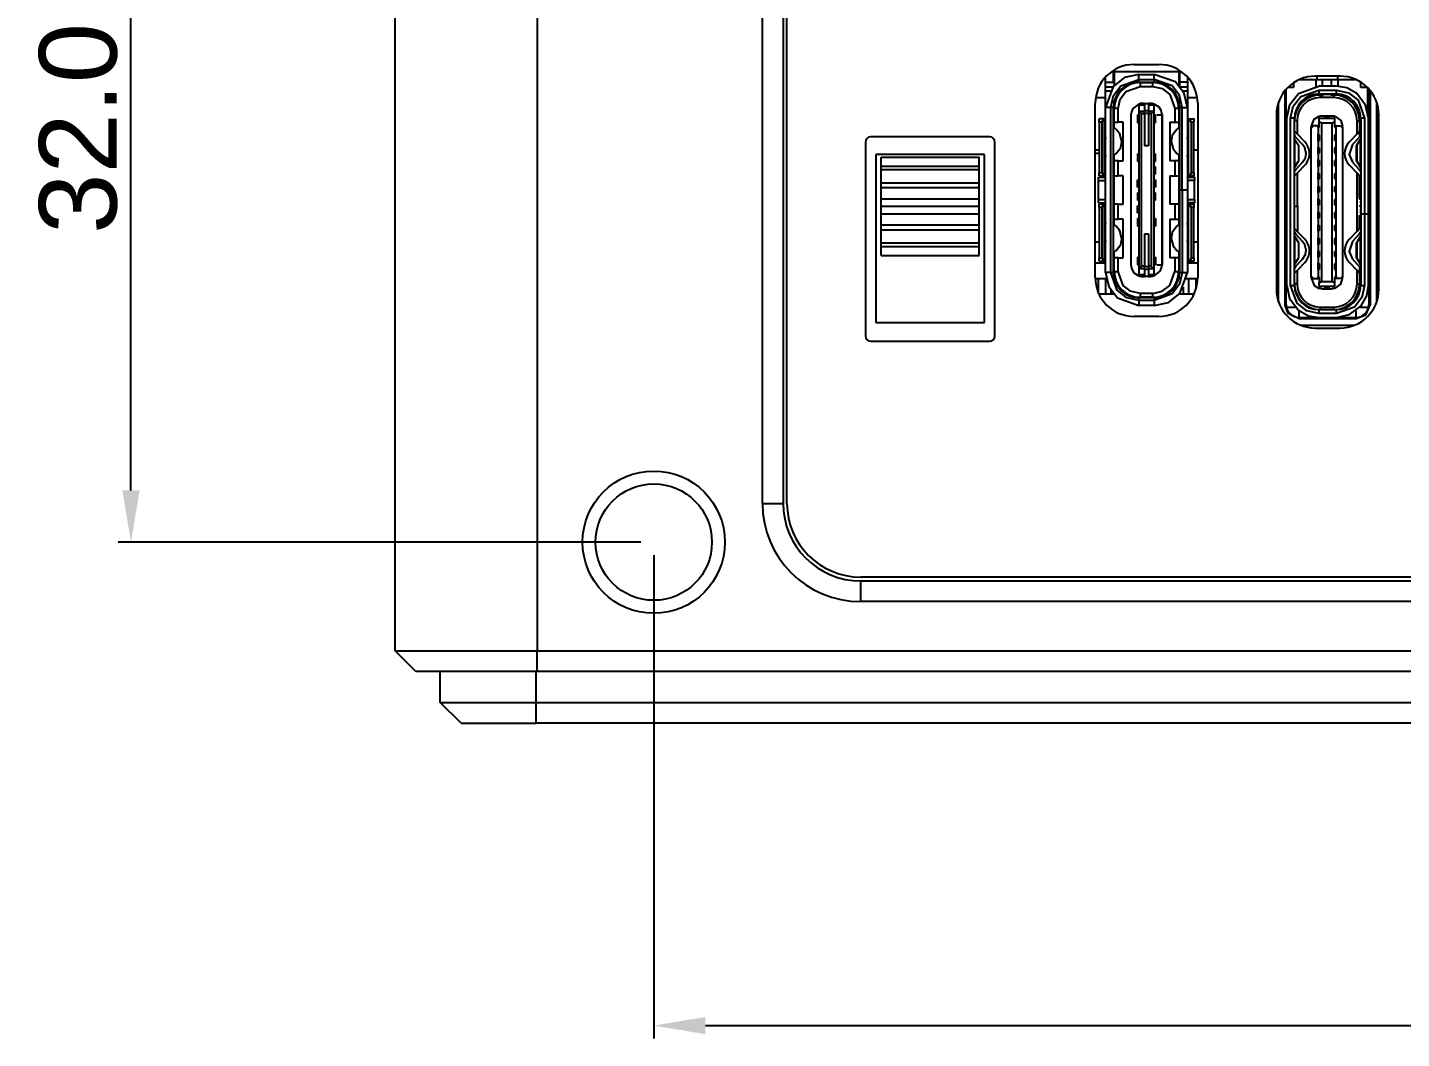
# Model space of a CAD drawing. Header units: millimetres. Extents: x 113 to 1101, y 63 to 734.
# Drawn here: x 264.2 to 317.3, y 338.3 to 377.4 of the extents above; entities that cross this region are included whole.
import ezdxf

# ---------------------------------------------------------------- set-up
doc = ezdxf.new("R2010")
doc.units = ezdxf.units.MM
doc.styles.get("Standard").update_dxf_attribs({"font": 'arial.ttf'})
doc.dimstyles.get("Standard").update_dxf_attribs({"dimtxt": 3, "dimasz": 2, "dimexe": 0.5, "dimexo": 0.5, "dimgap": 0.5, "dimtad": 1, "dimdec": 1, "dimzin": 0, "dimdsep": 46, "dimtxsty": 'Standard', "dimcen": 0.09, "dimclrd": 253, "dimclre": 253, "dimclrt": 6, "dimadec": 0, "dimazin": 0, "dimtfac": 1, "dimtdec": 1, "dimtofl": 0, "dimtmove": 0, "dimatfit": 3, "dimfxl": 1, "dimtolj": 1, "dimtzin": 0, "dimarcsym": 0})

# ---------------------------------------------------------------- blocks, each defined once
blk = doc.blocks.new('*D7')
at = {"color": 253, "lineweight": -2}
for p, q in [((288.408, 357.006), (288.408, 338.311)), ((398.408, 357.006), (398.408, 338.311)), ((290.408, 338.811), (396.408, 338.811))]:
    blk.add_line(p, q, dxfattribs=at)
at = {"color": 253}
for points in [[(290.408, 339.144), (290.408, 338.478), (288.408, 338.811)], [(396.408, 339.144), (396.408, 338.478), (398.408, 338.811)]]:
    blk.add_solid(points, dxfattribs=at)
at = {"layer": 'Defpoints', "color": 0}
for p in [(288.408, 357.506), (398.408, 357.506), (398.408, 338.811)]:
    blk.add_point(p, dxfattribs=at)
at = {"color": 6, "insert": (343.408, 340.843), "char_height": 3, "attachment_point": 5}
blk.add_mtext('\\A1;110.0', dxfattribs=at)
blk = doc.blocks.new('*D8')
at = {"color": 253, "lineweight": -2}
for p, q in [((287.908, 389.506), (267.702, 389.506)), ((268.202, 359.506), (268.202, 387.506)), ((287.908, 357.506), (267.702, 357.506))]:
    blk.add_line(p, q, dxfattribs=at)
at = {"color": 253}
for points in [[(267.869, 387.506), (268.536, 387.506), (268.202, 389.506)], [(267.869, 359.506), (268.536, 359.506), (268.202, 357.506)]]:
    blk.add_solid(points, dxfattribs=at)
at = {"layer": 'Defpoints', "color": 0}
for p in [(268.202, 389.506), (288.408, 389.506), (288.408, 357.506)]:
    blk.add_point(p, dxfattribs=at)
at = {"color": 6, "insert": (266.17, 373.506), "char_height": 3, "attachment_point": 5, "rotation": 90}
blk.add_mtext('\\A1;32.0', dxfattribs=at)

msp = doc.modelspace()

# ---------------------------------------------------------------- linework, layer by layer
for p, q in [((278.408, 353.306), (278.408, 393.706)), ((283.908, 393.706), (283.908, 353.306)), ((292.608, 359.006), (292.608, 388.006)), ((293.408, 388.006), (293.408, 359.006)), ((293.558, 359.006), (293.558, 388.006)), ((305.873, 375.292), (305.873, 375.496)), ((306.115, 375.706), (308.792, 375.706)), ((306.173, 375.292), (306.173, 375.706)), ((306.203, 375.706), (306.203, 375.154)), ((306.973, 375.976), (307.933, 375.976)), ((307.153, 375.596), (307.753, 375.596)), ((307.153, 375.396), (307.153, 375.596)), ((307.753, 375.396), (307.753, 375.596)), ((308.703, 375.706), (308.703, 375.154)), ((308.733, 375.706), (308.733, 375.292)), ((309.033, 375.496), (309.033, 375.292)), ((314.933, 375.526), (313.973, 375.526)), ((314.033, 375.526), (314.033, 375.401)), ((314.833, 375.526), (314.833, 375.401)), ((305.873, 375.292), (306.173, 375.292)), ((305.873, 375.119), (306.173, 375.119)), ((307.153, 375.396), (307.753, 375.396)), ((307.153, 375.296), (307.153, 375.396)), ((307.153, 375.296), (307.753, 375.296)), ((307.203, 375.276), (307.703, 375.276)), ((307.203, 375.276), (307.203, 375.126)), ((307.203, 375.126), (307.703, 375.126)), ((307.703, 375.126), (307.703, 375.276)), ((307.753, 375.396), (307.753, 375.296)), ((309.033, 375.292), (308.733, 375.292)), ((308.733, 375.119), (309.033, 375.119)), ((312.803, 374.964), (312.803, 366.696)), ((312.853, 366.696), (312.853, 375.024)), ((313.133, 375.086), (312.912, 375.086)), ((313.133, 375.269), (313.133, 375.086)), ((313.374, 375.401), (314.008, 375.401)), ((314.008, 375.115), (314.008, 375.401)), ((314.793, 375.136), (314.113, 375.136)), ((314.113, 374.986), (314.113, 374.836)), ((314.113, 374.986), (314.793, 374.986)), ((314.258, 375.136), (314.258, 375.401)), ((314.258, 375.401), (314.608, 375.401)), ((314.608, 375.136), (314.608, 375.401)), ((314.858, 375.401), (315.533, 375.401)), ((314.858, 375.123), (314.858, 375.401)), ((315.733, 375.086), (315.733, 375.295)), ((315.994, 375.086), (315.733, 375.086)), ((316.013, 373.996), (316.013, 375.067)), ((316.033, 374.186), (316.033, 375.046)), ((316.053, 375.024), (316.053, 370.954)), ((316.103, 374.964), (316.103, 366.696)), ((305.473, 367.736), (305.473, 374.476)), ((305.873, 374.69), (305.489, 374.69)), ((306.064, 374.946), (305.873, 374.946)), ((305.873, 374.316), (305.873, 374.946)), ((306.203, 374.556), (306.203, 374.276)), ((307.378, 374.471), (307.298, 374.471)), ((307.378, 374.461), (307.378, 374.471)), ((307.378, 374.471), (307.528, 374.471)), ((307.528, 374.461), (307.378, 374.461)), ((307.528, 374.471), (307.528, 374.461)), ((307.608, 374.471), (307.528, 374.471)), ((308.703, 374.556), (308.703, 374.276)), ((309.033, 374.946), (308.842, 374.946)), ((309.033, 374.946), (309.033, 374.316)), ((309.418, 374.69), (309.033, 374.69)), ((309.433, 374.476), (309.433, 367.736)), ((312.553, 366.803), (312.553, 374.509)), ((314.008, 374.782), (314.008, 374.83)), ((314.113, 374.836), (314.793, 374.836)), ((314.173, 374.796), (314.283, 374.796)), ((314.693, 374.696), (314.173, 374.696)), ((314.258, 374.796), (314.258, 374.836)), ((314.283, 374.816), (314.283, 374.796)), ((314.583, 374.816), (314.283, 374.816)), ((314.583, 374.796), (314.583, 374.816)), ((314.693, 374.796), (314.583, 374.796)), ((314.608, 374.796), (314.608, 374.836)), ((314.858, 374.782), (314.858, 374.834)), ((316.353, 366.803), (316.353, 374.509)), ((306.073, 374.316), (305.873, 374.316)), ((305.873, 367.936), (305.873, 374.316)), ((306.073, 367.936), (306.073, 374.316)), ((306.173, 374.316), (306.073, 374.316)), ((306.173, 367.936), (306.173, 374.316)), ((306.203, 373.751), (306.203, 374.276)), ((306.353, 374.276), (306.203, 374.276)), ((306.353, 373.751), (306.353, 374.276)), ((306.853, 374.026), (306.853, 368.226)), ((307.103, 374.026), (307.151, 374.026)), ((307.103, 374.026), (307.103, 373.726)), ((307.153, 374.421), (307.378, 374.421)), ((307.378, 374.414), (307.153, 374.414)), ((307.153, 374.177), (307.153, 368.075)), ((307.378, 374.162), (307.19, 374.162)), ((307.253, 374.069), (307.253, 368.182)), ((307.378, 374.069), (307.253, 374.069)), ((307.378, 374.203), (307.528, 374.203)), ((307.378, 374.083), (307.378, 372.826)), ((307.528, 374.083), (307.378, 374.083)), ((307.528, 374.421), (307.753, 374.421)), ((307.753, 374.414), (307.528, 374.414)), ((307.716, 374.162), (307.528, 374.162)), ((307.528, 374.083), (307.528, 372.826)), ((307.653, 374.069), (307.528, 374.069)), ((307.653, 368.182), (307.653, 374.069)), ((307.753, 374.414), (307.753, 374.421)), ((307.753, 368.075), (307.753, 374.177)), ((307.753, 374.026), (307.803, 374.026)), ((307.803, 373.726), (307.803, 374.026)), ((308.053, 368.226), (308.053, 374.026)), ((308.053, 374.026), (308.053, 368.226)), ((308.053, 374.026), (308.053, 368.226)), ((308.053, 368.226), (308.053, 374.026)), ((308.703, 374.276), (308.553, 374.276)), ((308.553, 374.276), (308.553, 373.751)), ((308.703, 374.276), (308.703, 373.751)), ((308.733, 374.316), (308.733, 371.131)), ((308.833, 374.316), (308.733, 374.316)), ((308.833, 371.131), (308.833, 374.316)), ((308.833, 374.316), (309.033, 374.316)), ((309.033, 374.316), (309.033, 371.131)), ((312.473, 374.026), (312.473, 367.286)), ((312.873, 367.436), (312.873, 373.896)), ((313.023, 367.436), (313.023, 373.896)), ((313.173, 367.436), (313.173, 373.896)), ((314.133, 373.901), (314.733, 373.901)), ((314.133, 373.753), (314.133, 373.901)), ((314.233, 373.996), (314.358, 373.996)), ((314.358, 373.996), (314.358, 373.976)), ((314.358, 373.996), (314.508, 373.996)), ((314.358, 373.976), (314.358, 373.901)), ((314.358, 373.976), (314.508, 373.976)), ((314.508, 373.996), (314.633, 373.996)), ((314.508, 373.976), (314.508, 373.996)), ((314.508, 373.901), (314.508, 373.976)), ((314.733, 373.753), (314.733, 373.901)), ((315.733, 373.896), (315.733, 370.206)), ((315.883, 373.896), (315.733, 373.896)), ((315.883, 373.896), (315.883, 370.206)), ((316.033, 374.186), (316.013, 374.166)), ((316.053, 374.111), (316.013, 374.111)), ((316.033, 370.206), (316.033, 373.896)), ((316.433, 367.286), (316.433, 374.026)), ((305.823, 373.876), (305.623, 373.876)), ((305.723, 373.746), (305.623, 373.746)), ((305.623, 373.746), (305.623, 371.806)), ((305.723, 373.746), (305.723, 371.806)), ((305.823, 373.876), (305.823, 373.872)), ((305.823, 373.872), (305.823, 371.679)), ((306.203, 373.53), (306.203, 373.751)), ((306.553, 373.751), (306.353, 373.751)), ((306.553, 372.251), (306.553, 373.751)), ((307.151, 373.726), (307.103, 373.726)), ((307.803, 373.726), (307.753, 373.726)), ((308.353, 373.751), (308.353, 372.251)), ((308.353, 373.751), (308.553, 373.751)), ((308.703, 373.751), (308.703, 373.53)), ((309.083, 373.876), (309.283, 373.876)), ((309.083, 373.872), (309.083, 373.876)), ((309.083, 371.679), (309.083, 373.872)), ((309.283, 373.746), (309.183, 373.746)), ((309.183, 373.746), (309.183, 371.806)), ((309.283, 371.806), (309.283, 373.746)), ((312.553, 373.531), (312.543, 373.531)), ((313.273, 373.796), (313.173, 373.796)), ((313.173, 373.396), (313.273, 373.292)), ((313.273, 373.796), (313.273, 373.292)), ((313.913, 373.601), (313.823, 373.511)), ((313.823, 373.551), (313.833, 373.561)), ((313.823, 373.511), (313.823, 373.551)), ((313.823, 367.791), (313.823, 373.511)), ((313.833, 373.521), (313.833, 373.596)), ((314.083, 373.601), (313.913, 373.601)), ((314.083, 373.601), (314.098, 373.601)), ((314.083, 373.526), (314.083, 373.601)), ((314.103, 373.526), (314.083, 373.526)), ((314.083, 373.526), (314.083, 373.276)), ((314.098, 373.601), (314.098, 373.526)), ((314.103, 373.526), (314.133, 373.556)), ((314.126, 373.701), (314.133, 373.701)), ((314.233, 373.71), (314.133, 373.753)), ((314.133, 373.556), (314.133, 373.753)), ((314.633, 373.71), (314.233, 373.71)), ((314.233, 367.591), (314.233, 373.71)), ((314.733, 373.753), (314.633, 373.71)), ((314.633, 367.591), (314.633, 373.71)), ((314.733, 373.556), (314.733, 373.753)), ((314.733, 373.556), (314.763, 373.526)), ((314.763, 373.526), (314.783, 373.526)), ((314.768, 373.601), (314.783, 373.601)), ((314.768, 373.526), (314.768, 373.601)), ((314.783, 373.601), (314.953, 373.601)), ((314.783, 373.526), (314.783, 373.601)), ((314.783, 373.276), (314.783, 373.526)), ((314.953, 373.601), (315.043, 373.511)), ((315.033, 373.521), (315.033, 373.596)), ((315.043, 373.551), (315.033, 373.561)), ((315.043, 373.511), (315.043, 373.551)), ((315.043, 367.791), (315.043, 373.511)), ((315.593, 373.292), (315.593, 373.796)), ((315.593, 373.292), (315.693, 373.396)), ((315.693, 373.796), (315.693, 373.396)), ((315.693, 373.561), (315.703, 373.551)), ((315.703, 373.191), (315.703, 373.551)), ((316.033, 373.351), (316.053, 373.391)), ((296.592, 372.976), (296.592, 365.476)), ((301.392, 373.176), (296.792, 373.176)), ((301.592, 365.476), (301.592, 372.976)), ((309.033, 372.846), (309.034, 372.846)), ((312.473, 373.096), (312.503, 373.096)), ((312.503, 369.096), (312.503, 373.096)), ((312.543, 373.031), (312.553, 373.031)), ((312.853, 372.961), (312.873, 372.961)), ((313.175, 373.093), (313.328, 372.851)), ((313.175, 373.093), (313.175, 371.998)), ((313.488, 372.88), (313.227, 373.159)), ((313.273, 373.292), (313.572, 372.981)), ((313.328, 372.851), (313.328, 372.241)), ((313.333, 372.845), (313.333, 372.246)), ((314.083, 373.006), (314.083, 373.276)), ((314.083, 373.276), (314.103, 373.276)), ((314.083, 373.006), (314.083, 373.006)), ((314.103, 373.006), (314.083, 373.006)), ((314.083, 373.006), (314.083, 372.776)), ((314.098, 373.006), (314.098, 373.276)), ((314.103, 373.276), (314.133, 373.246)), ((314.133, 373.036), (314.103, 373.006)), ((314.123, 373.026), (314.123, 373.256)), ((314.133, 373.246), (314.133, 373.036)), ((314.733, 373.246), (314.763, 373.276)), ((314.733, 373.036), (314.733, 373.246)), ((314.733, 373.036), (314.763, 373.006)), ((314.763, 373.276), (314.783, 373.276)), ((314.763, 373.006), (314.783, 373.006)), ((314.768, 373.006), (314.768, 373.276)), ((314.783, 373.006), (314.783, 373.276)), ((314.783, 373.006), (314.783, 373.006)), ((314.783, 372.776), (314.783, 373.006)), ((315.294, 372.981), (315.593, 373.292)), ((315.679, 373.159), (315.418, 372.88)), ((315.573, 372.246), (315.573, 372.845)), ((315.578, 372.851), (315.731, 373.093)), ((315.578, 372.851), (315.578, 372.241)), ((315.731, 371.998), (315.731, 373.093)), ((316.053, 373.311), (316.033, 373.311)), ((316.033, 373.096), (316.053, 373.096)), ((316.403, 369.096), (316.403, 373.096)), ((316.403, 373.096), (316.433, 373.096)), ((296.992, 372.496), (296.992, 365.996)), ((301.192, 372.496), (296.992, 372.496)), ((297.192, 372.051), (297.192, 372.396)), ((297.192, 372.396), (300.992, 372.396)), ((300.992, 372.051), (300.992, 372.396)), ((301.192, 365.996), (301.192, 372.496)), ((305.623, 372.658), (305.473, 372.658)), ((305.623, 372.531), (305.473, 372.531)), ((306.203, 372.251), (306.203, 372.471)), ((307.103, 372.526), (307.151, 372.526)), ((307.103, 372.526), (307.103, 372.226)), ((307.528, 372.826), (307.378, 372.826)), ((307.753, 372.526), (307.803, 372.526)), ((307.803, 372.226), (307.803, 372.526)), ((308.703, 372.471), (308.703, 372.251)), ((309.433, 372.658), (309.283, 372.658)), ((312.853, 372.661), (312.873, 372.661)), ((314.083, 372.526), (314.083, 372.776)), ((314.083, 372.776), (314.083, 372.776)), ((314.083, 372.776), (314.103, 372.776)), ((314.103, 372.526), (314.083, 372.526)), ((314.083, 372.526), (314.083, 372.296)), ((314.098, 372.526), (314.098, 372.776)), ((314.103, 372.776), (314.133, 372.746)), ((314.133, 372.556), (314.103, 372.526)), ((314.123, 372.546), (314.123, 372.756)), ((314.133, 372.746), (314.133, 372.556)), ((314.763, 372.776), (314.733, 372.746)), ((314.733, 372.556), (314.733, 372.746)), ((314.733, 372.556), (314.763, 372.526)), ((314.783, 372.776), (314.763, 372.776)), ((314.763, 372.526), (314.783, 372.526)), ((314.768, 372.526), (314.768, 372.776)), ((314.783, 372.526), (314.783, 372.776)), ((314.783, 372.776), (314.783, 372.776)), ((314.783, 372.296), (314.783, 372.526)), ((297.192, 371.91), (297.192, 372.051)), ((297.192, 372.051), (300.992, 372.051)), ((297.192, 371.403), (297.192, 371.91)), ((297.192, 371.91), (300.992, 371.91)), ((300.992, 371.91), (300.992, 372.051)), ((300.992, 371.403), (300.992, 371.91)), ((305.623, 371.806), (305.723, 371.806)), ((306.203, 371.676), (306.203, 372.251)), ((306.353, 372.251), (306.553, 372.251)), ((306.353, 371.676), (306.353, 372.251)), ((307.151, 372.226), (307.103, 372.226)), ((307.803, 372.226), (307.753, 372.226)), ((307.753, 372.016), (307.803, 372.016)), ((307.803, 371.736), (307.803, 372.016)), ((308.553, 372.251), (308.353, 372.251)), ((308.553, 372.251), (308.553, 371.676)), ((308.703, 372.251), (308.703, 371.676)), ((309.183, 371.806), (309.283, 371.806)), ((312.553, 372.056), (312.541, 372.056)), ((313.273, 371.77), (313.173, 371.666)), ((313.175, 371.998), (313.328, 372.241)), ((313.227, 371.918), (313.488, 372.197)), ((313.572, 372.08), (313.273, 371.77)), ((313.273, 371.77), (313.273, 370.496)), ((314.083, 372.026), (314.083, 372.296)), ((314.083, 372.296), (314.103, 372.296)), ((314.103, 372.026), (314.083, 372.026)), ((314.083, 372.026), (314.083, 371.776)), ((314.083, 371.526), (314.083, 371.776)), ((314.083, 371.776), (314.103, 371.776)), ((314.098, 372.026), (314.098, 372.296)), ((314.098, 371.526), (314.098, 371.776)), ((314.103, 372.296), (314.133, 372.266)), ((314.133, 372.056), (314.103, 372.026)), ((314.103, 371.776), (314.133, 371.746)), ((314.123, 372.046), (314.123, 372.276)), ((314.133, 372.266), (314.133, 372.056)), ((314.763, 372.296), (314.733, 372.266)), ((314.733, 372.056), (314.733, 372.266)), ((314.763, 372.026), (314.733, 372.056)), ((314.733, 371.746), (314.763, 371.776)), ((314.783, 372.296), (314.763, 372.296)), ((314.763, 372.026), (314.783, 372.026)), ((314.763, 371.776), (314.783, 371.776)), ((314.768, 372.026), (314.768, 372.296)), ((314.768, 371.526), (314.768, 371.776)), ((314.783, 372.026), (314.783, 372.296)), ((314.783, 371.776), (314.783, 372.026)), ((314.783, 371.526), (314.783, 371.776)), ((315.593, 371.77), (315.294, 372.08)), ((315.418, 372.197), (315.679, 371.918)), ((315.578, 372.241), (315.731, 371.998)), ((315.693, 371.666), (315.593, 371.77)), ((315.593, 369.532), (315.593, 371.77)), ((297.192, 371.221), (297.192, 371.403)), ((297.192, 371.403), (300.992, 371.403)), ((300.992, 371.221), (300.992, 371.403)), ((305.603, 371.626), (305.873, 371.626)), ((305.603, 371.496), (305.873, 371.496)), ((305.603, 370.756), (305.603, 371.496)), ((305.623, 371.676), (305.823, 371.676)), ((305.823, 371.679), (305.823, 371.676)), ((306.173, 371.626), (306.203, 371.626)), ((306.174, 371.531), (306.203, 371.531)), ((306.174, 371.531), (306.174, 370.731)), ((306.203, 370.576), (306.203, 371.676)), ((306.553, 371.676), (306.353, 371.676)), ((306.553, 370.576), (306.553, 371.676)), ((307.103, 371.516), (307.151, 371.516)), ((307.103, 371.236), (307.103, 371.516)), ((307.803, 371.736), (307.753, 371.736)), ((307.753, 371.516), (307.803, 371.516)), ((307.803, 371.516), (307.803, 371.236)), ((308.353, 371.676), (308.353, 370.576)), ((308.353, 371.676), (308.553, 371.676)), ((308.703, 371.676), (308.703, 370.576)), ((308.703, 371.626), (308.733, 371.626)), ((308.732, 371.531), (308.703, 371.531)), ((308.732, 371.333), (308.732, 371.531)), ((309.033, 371.626), (309.303, 371.626)), ((309.303, 371.496), (309.033, 371.496)), ((309.083, 371.676), (309.083, 371.679)), ((309.283, 371.676), (309.083, 371.676)), ((309.303, 370.756), (309.303, 371.496)), ((312.553, 371.696), (312.503, 371.696)), ((312.541, 371.556), (312.553, 371.556)), ((312.553, 371.481), (312.543, 371.481)), ((314.103, 371.526), (314.083, 371.526)), ((314.083, 371.526), (314.083, 371.276)), ((314.083, 371.026), (314.083, 371.276)), ((314.083, 371.276), (314.103, 371.276)), ((314.098, 371.026), (314.098, 371.276)), ((314.133, 371.556), (314.103, 371.526)), ((314.103, 371.276), (314.133, 371.246)), ((314.123, 371.546), (314.123, 371.756)), ((314.123, 371.046), (314.123, 371.256)), ((314.133, 371.746), (314.133, 371.556)), ((314.133, 371.246), (314.133, 371.056)), ((314.733, 371.556), (314.733, 371.746)), ((314.733, 371.556), (314.763, 371.526)), ((314.733, 371.246), (314.763, 371.276)), ((314.733, 371.056), (314.733, 371.246)), ((314.763, 371.526), (314.783, 371.526)), ((314.763, 371.276), (314.783, 371.276)), ((314.768, 371.026), (314.768, 371.276)), ((314.783, 371.276), (314.783, 371.526)), ((314.783, 371.026), (314.783, 371.276)), ((315.693, 370.796), (315.693, 371.666)), ((315.693, 371.478), (315.733, 371.384)), ((316.353, 371.696), (316.403, 371.696)), ((297.192, 370.785), (297.192, 371.221)), ((297.192, 371.221), (300.992, 371.221)), ((297.192, 370.496), (297.192, 370.785)), ((297.192, 370.785), (300.992, 370.785)), ((300.992, 370.785), (300.992, 371.221)), ((300.992, 370.496), (300.992, 370.785)), ((305.603, 370.756), (305.873, 370.756)), ((306.174, 370.731), (306.203, 370.731)), ((307.151, 371.236), (307.103, 371.236)), ((307.103, 371.016), (307.151, 371.016)), ((307.103, 371.016), (307.103, 370.736)), ((307.151, 370.736), (307.103, 370.736)), ((307.803, 371.236), (307.753, 371.236)), ((307.753, 371.016), (307.803, 371.016)), ((307.803, 370.736), (307.753, 370.736)), ((307.803, 370.736), (307.803, 371.016)), ((308.732, 370.731), (308.703, 370.731)), ((308.733, 371.121), (308.733, 367.936)), ((308.833, 371.131), (309.033, 371.131)), ((309.033, 371.121), (308.833, 371.121)), ((308.833, 371.121), (308.833, 367.936)), ((309.033, 371.121), (309.033, 367.936)), ((309.033, 370.756), (309.303, 370.756)), ((312.543, 370.981), (312.553, 370.981)), ((314.103, 371.026), (314.083, 371.026)), ((314.083, 371.026), (314.083, 370.776)), ((314.083, 370.526), (314.083, 370.776)), ((314.083, 370.776), (314.103, 370.776)), ((314.098, 370.526), (314.098, 370.776)), ((314.133, 371.056), (314.103, 371.026)), ((314.103, 370.776), (314.133, 370.746)), ((314.123, 370.546), (314.123, 370.756)), ((314.133, 370.746), (314.133, 370.556)), ((314.733, 371.056), (314.763, 371.026)), ((314.733, 370.746), (314.763, 370.776)), ((314.733, 370.556), (314.733, 370.746)), ((314.763, 371.026), (314.783, 371.026)), ((314.763, 370.776), (314.783, 370.776)), ((314.768, 370.526), (314.768, 370.776)), ((314.783, 370.776), (314.783, 371.026)), ((314.783, 370.526), (314.783, 370.776)), ((315.713, 370.796), (315.693, 370.796)), ((315.713, 370.744), (315.713, 370.796)), ((297.192, 370.207), (297.192, 370.496)), ((297.192, 370.496), (300.992, 370.496)), ((297.192, 369.77), (297.192, 370.207)), ((297.192, 370.207), (300.992, 370.207)), ((300.992, 370.207), (300.992, 370.496)), ((300.992, 369.77), (300.992, 370.207)), ((305.603, 370.626), (305.873, 370.626)), ((305.823, 370.576), (305.623, 370.576)), ((305.623, 370.446), (305.623, 368.506)), ((305.723, 370.446), (305.623, 370.446)), ((305.723, 370.446), (305.723, 368.506)), ((305.823, 370.576), (305.823, 370.572)), ((305.823, 370.572), (305.823, 368.379)), ((306.173, 370.626), (306.203, 370.626)), ((306.203, 370.001), (306.203, 370.576)), ((306.353, 370.576), (306.553, 370.576)), ((306.353, 370.001), (306.353, 370.576)), ((307.103, 370.516), (307.151, 370.516)), ((307.103, 370.236), (307.103, 370.516)), ((307.151, 370.236), (307.103, 370.236)), ((308.553, 370.576), (308.353, 370.576)), ((308.553, 370.576), (308.553, 370.001)), ((308.733, 370.626), (308.703, 370.626)), ((308.703, 370.576), (308.703, 370.001)), ((309.303, 370.626), (309.033, 370.626)), ((309.083, 370.576), (309.283, 370.576)), ((309.083, 370.572), (309.083, 370.576)), ((309.083, 368.379), (309.083, 370.572)), ((309.283, 370.446), (309.183, 370.446)), ((309.183, 370.446), (309.183, 368.506)), ((309.283, 368.506), (309.283, 370.446)), ((312.503, 370.496), (312.553, 370.496)), ((313.173, 370.496), (313.273, 370.496)), ((313.273, 370.496), (313.293, 370.496)), ((313.293, 370.496), (313.293, 369.511)), ((314.103, 370.526), (314.083, 370.526)), ((314.083, 370.526), (314.083, 370.276)), ((314.083, 370.026), (314.083, 370.276)), ((314.083, 370.276), (314.103, 370.276)), ((314.098, 370.026), (314.098, 370.276)), ((314.133, 370.556), (314.103, 370.526)), ((314.103, 370.276), (314.133, 370.246)), ((314.123, 370.046), (314.123, 370.256)), ((314.133, 370.246), (314.133, 370.056)), ((314.763, 370.526), (314.733, 370.556)), ((314.733, 370.246), (314.763, 370.276)), ((314.733, 370.056), (314.733, 370.246)), ((314.763, 370.526), (314.783, 370.526)), ((314.763, 370.276), (314.783, 370.276)), ((314.768, 370.026), (314.768, 370.276)), ((314.783, 370.276), (314.783, 370.526)), ((314.783, 370.026), (314.783, 370.276)), ((315.693, 370.496), (315.713, 370.496)), ((315.717, 370.654), (315.713, 370.664)), ((315.713, 370.496), (315.713, 370.543)), ((315.733, 370.206), (315.883, 370.206)), ((315.883, 370.186), (315.733, 370.186)), ((315.733, 370.186), (315.733, 367.436)), ((315.883, 370.206), (316.033, 370.206)), ((316.033, 370.186), (315.883, 370.186)), ((315.883, 370.186), (315.883, 367.436)), ((316.033, 367.436), (316.033, 370.186)), ((316.353, 370.496), (316.403, 370.496)), ((297.192, 369.588), (297.192, 369.77)), ((297.192, 369.77), (300.992, 369.77)), ((300.992, 369.588), (300.992, 369.77)), ((306.203, 369.78), (306.203, 370.001)), ((306.553, 370.001), (306.353, 370.001)), ((306.553, 368.501), (306.553, 370.001)), ((307.103, 370.026), (307.151, 370.026)), ((307.103, 370.026), (307.103, 369.726)), ((307.151, 369.726), (307.103, 369.726)), ((307.753, 370.026), (307.803, 370.026)), ((307.803, 369.726), (307.753, 369.726)), ((307.803, 370.026), (307.803, 369.726)), ((308.353, 370.001), (308.353, 368.501)), ((308.353, 370.001), (308.553, 370.001)), ((308.703, 370.001), (308.703, 369.78)), ((314.103, 370.026), (314.083, 370.026)), ((314.083, 370.026), (314.083, 369.776)), ((314.083, 369.526), (314.083, 369.776)), ((314.083, 369.776), (314.103, 369.776)), ((314.098, 369.526), (314.098, 369.776)), ((314.133, 370.056), (314.103, 370.026)), ((314.103, 369.776), (314.133, 369.746)), ((314.123, 369.546), (314.123, 369.756)), ((314.133, 369.746), (314.133, 369.556)), ((314.733, 370.056), (314.763, 370.026)), ((314.733, 369.746), (314.763, 369.776)), ((314.733, 369.556), (314.733, 369.746)), ((314.763, 370.026), (314.783, 370.026)), ((314.763, 369.776), (314.783, 369.776)), ((314.768, 369.526), (314.768, 369.776)), ((314.783, 369.776), (314.783, 370.026)), ((314.783, 369.526), (314.783, 369.776)), ((315.693, 369.636), (315.693, 370.152)), ((316.053, 370.138), (316.053, 366.696)), ((297.192, 369.082), (297.192, 369.588)), ((297.192, 369.588), (300.992, 369.588)), ((300.992, 369.082), (300.992, 369.588)), ((307.378, 369.426), (307.378, 368.169)), ((307.378, 369.426), (307.528, 369.426)), ((307.528, 369.426), (307.528, 368.169)), ((312.553, 369.431), (312.541, 369.431)), ((313.173, 369.636), (313.293, 369.511)), ((313.175, 369.333), (313.328, 369.091)), ((313.175, 369.333), (313.175, 368.238)), ((313.488, 369.135), (313.227, 369.414)), ((313.293, 369.511), (313.572, 369.221)), ((314.103, 369.526), (314.083, 369.526)), ((314.083, 369.526), (314.083, 369.276)), ((314.083, 369.006), (314.083, 369.276)), ((314.083, 369.276), (314.103, 369.276)), ((314.098, 369.006), (314.098, 369.276)), ((314.133, 369.556), (314.103, 369.526)), ((314.103, 369.276), (314.133, 369.246)), ((314.123, 369.026), (314.123, 369.256)), ((314.133, 369.246), (314.133, 369.036)), ((314.733, 369.556), (314.763, 369.526)), ((314.733, 369.246), (314.763, 369.276)), ((314.733, 369.036), (314.733, 369.246)), ((314.763, 369.526), (314.783, 369.526)), ((314.763, 369.276), (314.783, 369.276)), ((314.768, 369.006), (314.768, 369.276)), ((314.783, 369.276), (314.783, 369.526)), ((314.783, 369.006), (314.783, 369.276)), ((315.294, 369.221), (315.593, 369.532)), ((315.679, 369.414), (315.418, 369.135)), ((315.731, 369.333), (315.578, 369.091)), ((315.593, 369.532), (315.693, 369.636)), ((315.731, 368.238), (315.731, 369.333)), ((297.192, 368.94), (297.192, 369.082)), ((297.192, 369.082), (300.992, 369.082)), ((297.192, 368.596), (297.192, 368.94)), ((297.192, 368.94), (300.992, 368.94)), ((297.192, 368.596), (300.992, 368.596)), ((300.992, 368.94), (300.992, 369.082)), ((300.992, 368.596), (300.992, 368.94)), ((305.623, 369.106), (305.474, 369.106)), ((306.203, 368.501), (306.203, 368.721)), ((308.703, 368.721), (308.703, 368.501)), ((309.434, 369.106), (309.283, 369.106)), ((312.473, 369.096), (312.503, 369.096)), ((312.541, 368.931), (312.553, 368.931)), ((312.553, 368.856), (312.543, 368.856)), ((312.853, 368.896), (312.853, 368.706)), ((313.328, 369.091), (313.328, 368.481)), ((313.333, 369.085), (313.333, 368.486)), ((314.103, 369.006), (314.083, 369.006)), ((314.083, 369.006), (314.083, 368.776)), ((314.083, 368.526), (314.083, 368.776)), ((314.083, 368.776), (314.103, 368.776)), ((314.098, 368.526), (314.098, 368.776)), ((314.133, 369.036), (314.103, 369.006)), ((314.103, 368.776), (314.133, 368.746)), ((314.123, 368.546), (314.123, 368.756)), ((314.133, 368.746), (314.133, 368.556)), ((314.733, 369.036), (314.763, 369.006)), ((314.763, 368.776), (314.733, 368.746)), ((314.733, 368.556), (314.733, 368.746)), ((314.763, 369.006), (314.783, 369.006)), ((314.783, 368.776), (314.763, 368.776)), ((314.768, 368.526), (314.768, 368.776)), ((314.783, 368.776), (314.783, 369.006)), ((314.783, 368.526), (314.783, 368.776)), ((315.573, 368.486), (315.573, 369.085)), ((315.578, 369.091), (315.578, 368.481)), ((316.053, 368.706), (316.053, 368.896)), ((316.403, 369.096), (316.433, 369.096)), ((305.474, 368.306), (305.874, 368.306)), ((305.623, 368.506), (305.723, 368.506)), ((305.623, 368.376), (305.823, 368.376)), ((305.823, 368.379), (305.823, 368.376)), ((306.173, 368.306), (306.204, 368.306)), ((306.203, 367.976), (306.203, 368.501)), ((306.353, 368.501), (306.553, 368.501)), ((306.353, 367.976), (306.353, 368.501)), ((307.103, 368.526), (307.151, 368.526)), ((307.103, 368.526), (307.103, 368.226)), ((307.151, 368.226), (307.103, 368.226)), ((307.19, 368.089), (307.378, 368.089)), ((307.378, 368.182), (307.253, 368.182)), ((307.378, 368.169), (307.528, 368.169)), ((307.653, 368.182), (307.528, 368.182)), ((307.528, 368.089), (307.716, 368.089)), ((307.753, 368.526), (307.803, 368.526)), ((307.803, 368.226), (307.753, 368.226)), ((307.803, 368.526), (307.803, 368.226)), ((308.553, 368.501), (308.353, 368.501)), ((308.553, 368.501), (308.553, 367.976)), ((308.703, 368.501), (308.703, 367.976)), ((308.704, 368.306), (308.733, 368.306)), ((309.034, 368.306), (309.434, 368.306)), ((309.083, 368.376), (309.083, 368.379)), ((309.283, 368.376), (309.083, 368.376)), ((309.183, 368.506), (309.283, 368.506)), ((312.474, 368.306), (312.554, 368.306)), ((312.543, 368.356), (312.553, 368.356)), ((313.175, 368.238), (313.328, 368.481)), ((313.227, 368.172), (313.488, 368.451)), ((313.572, 368.32), (313.273, 368.01)), ((314.103, 368.526), (314.083, 368.526)), ((314.083, 368.526), (314.083, 368.296)), ((314.083, 368.026), (314.083, 368.296)), ((314.083, 368.296), (314.103, 368.296)), ((314.098, 368.026), (314.098, 368.296)), ((314.133, 368.556), (314.103, 368.526)), ((314.103, 368.296), (314.133, 368.266)), ((314.133, 368.056), (314.103, 368.026)), ((314.123, 368.046), (314.123, 368.276)), ((314.133, 368.266), (314.133, 368.056)), ((314.733, 368.556), (314.763, 368.526)), ((314.763, 368.296), (314.733, 368.266)), ((314.733, 368.056), (314.733, 368.266)), ((314.733, 368.056), (314.763, 368.026)), ((314.763, 368.526), (314.783, 368.526)), ((314.783, 368.296), (314.763, 368.296)), ((314.768, 368.026), (314.768, 368.296)), ((314.783, 368.296), (314.783, 368.526)), ((314.783, 368.026), (314.783, 368.296)), ((315.593, 368.01), (315.294, 368.32)), ((315.418, 368.451), (315.679, 368.172)), ((315.578, 368.481), (315.731, 368.238)), ((315.693, 368.154), (315.693, 367.906)), ((315.703, 367.741), (315.703, 368.141)), ((316.354, 368.306), (316.433, 368.306)), ((305.923, 367.684), (305.474, 367.684)), ((305.581, 367.684), (305.581, 367.178)), ((306.073, 367.936), (305.873, 367.936)), ((305.878, 367.106), (305.878, 367.684)), ((306.173, 367.936), (306.073, 367.936)), ((306.203, 367.976), (306.353, 367.976)), ((307.153, 367.838), (307.153, 367.831)), ((307.378, 367.838), (307.153, 367.838)), ((307.378, 367.831), (307.153, 367.831)), ((307.298, 367.781), (307.378, 367.781)), ((307.528, 368.048), (307.378, 368.048)), ((307.378, 367.781), (307.378, 367.79)), ((307.378, 367.79), (307.528, 367.79)), ((307.528, 367.781), (307.378, 367.781)), ((307.753, 367.838), (307.528, 367.838)), ((307.753, 367.831), (307.528, 367.831)), ((307.528, 367.79), (307.528, 367.781)), ((307.528, 367.781), (307.608, 367.781)), ((308.553, 367.976), (308.703, 367.976)), ((308.733, 367.936), (308.833, 367.936)), ((308.833, 367.936), (309.033, 367.936)), ((309.432, 367.684), (308.983, 367.684)), ((309.081, 367.684), (309.081, 367.106)), ((309.378, 367.335), (309.378, 367.684)), ((313.273, 368.01), (313.173, 367.906)), ((313.273, 368.01), (313.273, 367.496)), ((313.823, 367.751), (313.823, 367.791)), ((313.823, 367.791), (313.913, 367.701)), ((313.823, 367.751), (313.833, 367.741)), ((313.833, 367.706), (313.833, 367.781)), ((313.913, 367.701), (314.083, 367.701)), ((314.103, 368.026), (314.083, 368.026)), ((314.083, 368.026), (314.083, 367.776)), ((314.083, 367.701), (314.083, 367.776)), ((314.083, 367.776), (314.103, 367.776)), ((314.083, 367.701), (314.098, 367.701)), ((314.098, 367.776), (314.098, 367.701)), ((314.103, 367.776), (314.133, 367.746)), ((314.133, 367.601), (314.127, 367.601)), ((314.133, 367.746), (314.133, 367.549)), ((314.133, 367.549), (314.233, 367.591)), ((314.133, 367.401), (314.133, 367.549)), ((314.233, 367.591), (314.633, 367.591)), ((314.633, 367.591), (314.733, 367.549)), ((314.733, 367.746), (314.763, 367.776)), ((314.733, 367.549), (314.733, 367.746)), ((314.733, 367.401), (314.733, 367.549)), ((314.763, 368.026), (314.783, 368.026)), ((314.763, 367.776), (314.783, 367.776)), ((314.768, 367.701), (314.768, 367.776)), ((314.783, 367.701), (314.768, 367.701)), ((314.783, 367.776), (314.783, 368.026)), ((314.783, 367.776), (314.783, 367.701)), ((314.953, 367.701), (314.783, 367.701)), ((315.043, 367.791), (314.953, 367.701)), ((315.033, 367.706), (315.033, 367.781)), ((315.043, 367.751), (315.033, 367.741)), ((315.043, 367.751), (315.043, 367.791)), ((315.693, 367.906), (315.593, 368.01)), ((315.593, 367.496), (315.593, 368.01)), ((315.693, 367.906), (315.693, 367.496)), ((315.693, 367.731), (315.703, 367.741)), ((315.693, 367.726), (315.703, 367.736)), ((315.703, 367.736), (315.703, 367.741)), ((305.612, 367.106), (306.198, 367.106)), ((306.081, 367.281), (306.081, 367.106)), ((307.203, 367.126), (307.203, 366.976)), ((307.703, 367.126), (307.203, 367.126)), ((307.703, 366.976), (307.703, 367.126)), ((308.709, 367.106), (309.295, 367.106)), ((308.878, 367.106), (308.878, 367.36)), ((312.485, 367.106), (312.553, 367.106)), ((312.553, 367.381), (312.541, 367.381)), ((313.023, 367.436), (313.173, 367.436)), ((314.133, 367.401), (314.733, 367.401)), ((314.233, 367.306), (314.633, 367.306)), ((314.358, 367.326), (314.358, 367.401)), ((314.358, 367.326), (314.358, 367.306)), ((314.508, 367.326), (314.358, 367.326)), ((314.358, 367.306), (314.508, 367.306)), ((314.508, 367.326), (314.508, 367.401)), ((314.508, 367.306), (314.508, 367.326)), ((315.593, 367.496), (315.693, 367.496)), ((315.733, 367.436), (315.883, 367.436)), ((316.354, 367.106), (316.423, 367.106)), ((307.753, 366.956), (307.153, 366.956)), ((307.153, 366.956), (307.153, 366.856)), ((307.753, 366.856), (307.153, 366.856)), ((307.153, 366.856), (307.153, 366.656)), ((307.753, 366.656), (307.153, 366.656)), ((307.703, 366.976), (307.203, 366.976)), ((307.753, 366.956), (307.753, 366.856)), ((307.753, 366.856), (307.753, 366.656)), ((312.541, 366.881), (312.553, 366.881)), ((312.863, 366.596), (313.203, 366.596)), ((314.113, 366.496), (314.793, 366.496)), ((314.173, 366.596), (314.693, 366.596)), ((314.693, 366.496), (314.693, 366.596)), ((314.793, 366.346), (314.793, 366.496)), ((315.703, 366.596), (316.043, 366.596)), ((296.992, 365.996), (301.192, 365.996)), ((307.933, 366.236), (306.973, 366.236)), ((313.353, 366.196), (313.353, 366.446)), ((313.353, 366.196), (314.113, 366.196)), ((313.353, 366.196), (313.353, 366.146)), ((315.553, 366.146), (313.353, 366.146)), ((314.793, 366.346), (314.113, 366.346)), ((314.113, 366.196), (314.793, 366.196)), ((314.793, 366.196), (315.553, 366.196)), ((315.553, 366.196), (315.553, 366.446)), ((315.553, 366.146), (315.553, 366.196)), ((313.409, 365.896), (315.497, 365.896)), ((313.973, 365.786), (314.933, 365.786)), ((296.792, 365.276), (301.392, 365.276)), ((292.608, 359.006), (293.408, 359.006)), ((390.408, 356.156), (296.408, 356.156)), ((296.408, 356.006), (390.408, 356.006)), ((296.408, 355.206), (296.408, 356.006)), ((390.408, 355.206), (296.408, 355.206)), ((278.408, 353.306), (283.908, 353.306)), ((279.208, 352.506), (278.408, 353.306)), ((283.908, 353.306), (402.908, 353.306)), ((283.908, 352.506), (283.908, 353.306)), ((283.908, 352.506), (279.208, 352.506)), ((280.158, 351.306), (280.158, 352.506)), ((283.858, 351.306), (283.858, 352.506)), ((402.908, 352.506), (283.908, 352.506)), ((280.958, 350.506), (280.158, 351.306)), ((280.158, 351.306), (283.858, 351.306)), ((283.858, 351.306), (402.958, 351.306)), ((283.858, 350.506), (283.858, 351.306)), ((280.958, 350.506), (283.858, 350.506)), ((402.958, 350.506), (283.858, 350.506))]:
    msp.add_line(p, q)
for points in [[(307.153, 375.596), (306.608, 375.474), (306.167, 375.132), (305.873, 374.316)], [(309.033, 374.316), (308.911, 374.86), (308.569, 375.302), (307.753, 375.596)], [(305.873, 375.119), (305.873, 375.165), (305.873, 375.203), (305.873, 375.246), (305.873, 375.292)], [(305.873, 374.946), (305.873, 375.015), (305.873, 375.056), (305.873, 375.091), (305.873, 375.119)], [(306.073, 374.316), (306.176, 374.775), (306.465, 375.148), (307.153, 375.396)], [(306.353, 374.276), (306.434, 374.638), (306.661, 374.931), (307.203, 375.126)], [(307.703, 375.126), (308.065, 375.045), (308.358, 374.818), (308.553, 374.276)], [(308.833, 374.316), (308.73, 374.776), (308.441, 375.148), (307.753, 375.396)], [(308.733, 375.292), (308.733, 375.182), (308.733, 375.119)], [(309.033, 375.292), (309.033, 375.223), (309.033, 375.182), (309.033, 375.147), (309.033, 375.119)], [(309.033, 375.119), (309.033, 375.073), (309.033, 375.035), (309.033, 374.992), (309.033, 374.946)], [(312.873, 373.896), (312.991, 374.424), (313.323, 374.851), (314.113, 375.136)], [(313.023, 373.896), (313.127, 374.36), (313.418, 374.736), (314.113, 374.986)], [(314.008, 375.401), (314.008, 375.401), (314.008, 375.401), (314.009, 375.401), (314.026, 375.401), (314.258, 375.401)], [(314.608, 375.401), (314.84, 375.401), (314.857, 375.401), (314.858, 375.401), (314.858, 375.401), (314.858, 375.401)], [(316.033, 373.896), (315.922, 374.409), (315.58, 374.855), (315.197, 375.068), (314.793, 375.136)], [(314.793, 374.836), (314.793, 374.986)], [(314.793, 374.986), (315.257, 374.882), (315.633, 374.591), (315.883, 373.896)], [(307.153, 374.446), (306.928, 374.273), (306.869, 374.143), (306.853, 374.026)], [(307.298, 374.471), (307.216, 374.463), (307.153, 374.446)], [(307.378, 374.461), (307.378, 374.203)], [(307.528, 374.461), (307.528, 374.203)], [(307.753, 374.446), (307.705, 374.46), (307.673, 374.466), (307.641, 374.47), (307.608, 374.471)], [(308.053, 374.026), (308.021, 374.192), (307.937, 374.325), (307.753, 374.446)], [(314.173, 374.696), (314.173, 374.796)], [(314.693, 374.796), (314.693, 374.696)], [(307.153, 374.421), (307.153, 374.421), (307.153, 374.421), (307.153, 374.42), (307.153, 374.414)], [(307.153, 374.414), (307.153, 374.177)], [(307.19, 374.162), (307.153, 374.177)], [(307.19, 374.162), (307.237, 374.124), (307.253, 374.069)], [(307.378, 374.083), (307.378, 374.134), (307.378, 374.163), (307.378, 374.187), (307.378, 374.203)], [(307.528, 374.203), (307.528, 374.175), (307.528, 374.148), (307.528, 374.117), (307.528, 374.083)], [(307.653, 374.069), (307.678, 374.135), (307.716, 374.162)], [(307.753, 374.177), (307.716, 374.162)], [(307.753, 374.177), (307.753, 374.414)], [(307.855, 374.026), (308.053, 374.026)], [(313.173, 373.896), (313.023, 373.896)], [(313.833, 373.596), (313.938, 373.866), (314.133, 373.983)], [(314.133, 373.983), (314.189, 373.993), (314.233, 373.996)], [(314.133, 373.926), (314.133, 373.957), (314.133, 373.983)], [(314.633, 373.996), (314.689, 373.992), (314.733, 373.983)], [(314.733, 373.983), (314.968, 373.814), (315.033, 373.596)], [(314.733, 373.926), (314.733, 373.958), (314.733, 373.983)], [(305.623, 373.746), (305.623, 373.866), (305.623, 373.875), (305.623, 373.876), (305.623, 373.876), (305.623, 373.876), (305.623, 373.876), (305.623, 373.876)], [(305.823, 373.872), (305.75, 373.825), (305.723, 373.746)], [(305.848, 373.876), (305.825, 373.876), (305.823, 373.876), (305.823, 373.876), (305.823, 373.876)], [(306.143, 373.876), (306.178, 373.881), (306.204, 373.891)], [(306.203, 373.751), (306.353, 373.751)], [(306.277, 373.469), (306.211, 373.523)], [(306.502, 373.001), (306.428, 373.29), (306.277, 373.469)], [(308.629, 373.469), (308.45, 373.231), (308.404, 373.001)], [(308.553, 373.751), (308.703, 373.751)], [(308.696, 373.523), (308.629, 373.469)], [(308.702, 373.891), (308.735, 373.879), (308.763, 373.876)], [(309.183, 373.746), (309.142, 373.84), (309.083, 373.872)], [(309.283, 373.876), (309.283, 373.876), (309.283, 373.876), (309.283, 373.876), (309.283, 373.876), (309.283, 373.876), (309.283, 373.875), (309.283, 373.866), (309.283, 373.746)], [(315.593, 373.796), (315.693, 373.796)], [(305.823, 373.126), (305.909, 373.126)], [(306.277, 372.532), (306.457, 372.771), (306.502, 373.001)], [(308.404, 373.001), (308.478, 372.712), (308.629, 372.532)], [(308.997, 373.126), (309.083, 373.126)], [(313.227, 373.159), (313.184, 373.23), (313.173, 373.296)], [(313.328, 372.851), (313.332, 372.848), (313.333, 372.845)], [(313.623, 372.539), (313.577, 372.748), (313.488, 372.88)], [(315.418, 372.88), (315.285, 372.493), (315.418, 372.197)], [(315.573, 372.845), (315.575, 372.848), (315.578, 372.851)], [(315.733, 373.296), (315.716, 373.214), (315.679, 373.159)], [(305.909, 372.426), (305.823, 372.426)], [(306.211, 372.479), (306.277, 372.532)], [(308.629, 372.532), (308.696, 372.479)], [(309.083, 372.426), (308.997, 372.426)], [(313.488, 372.197), (313.594, 372.37), (313.623, 372.539)], [(305.623, 371.676), (305.623, 371.676), (305.623, 371.676), (305.623, 371.676), (305.623, 371.676), (305.623, 371.676), (305.623, 371.676), (305.623, 371.686), (305.623, 371.806)], [(305.723, 371.806), (305.763, 371.712), (305.823, 371.679)], [(306.353, 372.251), (306.203, 372.251)], [(308.703, 372.251), (308.553, 372.251)], [(309.183, 371.806), (309.142, 371.711), (309.083, 371.679)], [(309.283, 371.806), (309.283, 371.686), (309.283, 371.676), (309.283, 371.676), (309.283, 371.676), (309.283, 371.676), (309.283, 371.676), (309.283, 371.676)], [(313.173, 371.781), (313.19, 371.863), (313.227, 371.918)], [(313.333, 372.246), (313.331, 372.243), (313.328, 372.241)], [(315.578, 372.241), (315.574, 372.244), (315.573, 372.246)], [(315.679, 371.918), (315.723, 371.847), (315.733, 371.781)], [(305.603, 371.496), (305.603, 371.616), (305.603, 371.625), (305.603, 371.626), (305.603, 371.626), (305.603, 371.626), (305.603, 371.626), (305.603, 371.626), (305.603, 371.626)], [(306.203, 371.676), (306.353, 371.676)], [(308.553, 371.676), (308.703, 371.676)], [(308.763, 371.676), (308.728, 371.671), (308.702, 371.661)], [(309.303, 371.626), (309.303, 371.626), (309.303, 371.626), (309.303, 371.626), (309.303, 371.626), (309.303, 371.626), (309.303, 371.625), (309.303, 371.616), (309.303, 371.496)], [(305.603, 370.626), (305.603, 370.626), (305.603, 370.626), (305.603, 370.626), (305.603, 370.626), (305.603, 370.626), (305.603, 370.626), (305.603, 370.636), (305.603, 370.756)], [(308.733, 371.131), (308.833, 371.131)], [(308.833, 371.121), (308.733, 371.121)], [(309.303, 370.756), (309.303, 370.636), (309.303, 370.626), (309.303, 370.626), (309.303, 370.626), (309.303, 370.626), (309.303, 370.626), (309.303, 370.626), (309.303, 370.626)], [(305.623, 370.446), (305.623, 370.566), (305.623, 370.575), (305.623, 370.576), (305.623, 370.576), (305.623, 370.576), (305.623, 370.576), (305.623, 370.576)], [(305.823, 370.572), (305.75, 370.525), (305.723, 370.446)], [(306.353, 370.576), (306.203, 370.576)], [(308.703, 370.576), (308.553, 370.576)], [(309.183, 370.446), (309.142, 370.54), (309.083, 370.572)], [(309.283, 370.576), (309.283, 370.576), (309.283, 370.576), (309.283, 370.576), (309.283, 370.576), (309.283, 370.576), (309.283, 370.575), (309.283, 370.566), (309.283, 370.446)], [(315.733, 370.186), (315.733, 370.186), (315.733, 370.186), (315.733, 370.187), (315.733, 370.201), (315.733, 370.396)], [(305.909, 369.826), (305.823, 369.826)], [(306.203, 370.001), (306.353, 370.001)], [(306.277, 369.719), (306.211, 369.773)], [(306.502, 369.251), (306.428, 369.54), (306.277, 369.719)], [(308.629, 369.719), (308.45, 369.481), (308.404, 369.251)], [(308.553, 370.001), (308.703, 370.001)], [(308.696, 369.773), (308.629, 369.719)], [(308.997, 369.826), (309.083, 369.826)], [(305.909, 369.126), (305.823, 369.126)], [(306.277, 368.782), (306.457, 369.021), (306.502, 369.251)], [(308.404, 369.251), (308.478, 368.962), (308.629, 368.782)], [(309.083, 369.126), (308.997, 369.126)], [(313.227, 369.414), (313.186, 369.478), (313.173, 369.536)], [(313.623, 368.793), (313.577, 369.003), (313.488, 369.135)], [(315.418, 369.135), (315.285, 368.748), (315.418, 368.451)], [(315.733, 369.55), (315.716, 369.468), (315.679, 369.414)], [(306.211, 368.729), (306.277, 368.782)], [(308.629, 368.782), (308.696, 368.729)], [(313.328, 369.091), (313.332, 369.088), (313.333, 369.085)], [(313.488, 368.451), (313.594, 368.624), (313.623, 368.793)], [(315.578, 369.091), (315.574, 369.088), (315.573, 369.085)], [(305.623, 368.376), (305.623, 368.376), (305.623, 368.376), (305.623, 368.376), (305.623, 368.376), (305.623, 368.376), (305.623, 368.376), (305.623, 368.386), (305.623, 368.506)], [(305.723, 368.506), (305.763, 368.412), (305.823, 368.379)], [(305.823, 368.376), (305.823, 368.376), (305.823, 368.376), (305.825, 368.376), (305.848, 368.376)], [(306.204, 368.361), (306.171, 368.373), (306.143, 368.376)], [(306.353, 368.501), (306.203, 368.501)], [(306.853, 368.226), (306.885, 368.059), (306.969, 367.926), (307.153, 367.805)], [(307.153, 368.075), (307.19, 368.089)], [(307.153, 368.075), (307.153, 367.838)], [(307.253, 368.182), (307.228, 368.116), (307.19, 368.089)], [(307.378, 368.048), (307.378, 368.077), (307.378, 368.104), (307.378, 368.136), (307.378, 368.169)], [(307.528, 368.169), (307.528, 368.118), (307.528, 368.089), (307.528, 368.065), (307.528, 368.048)], [(307.716, 368.089), (307.669, 368.128), (307.653, 368.182)], [(307.753, 368.075), (307.716, 368.089)], [(307.753, 367.805), (307.978, 367.979), (308.037, 368.109), (308.053, 368.226)], [(307.753, 367.838), (307.753, 368.075)], [(307.855, 368.226), (308.053, 368.226)], [(308.703, 368.501), (308.553, 368.501)], [(308.763, 368.376), (308.728, 368.371), (308.702, 368.361)], [(309.035, 368.376), (309.08, 368.376), (309.083, 368.376), (309.083, 368.376), (309.083, 368.376), (309.083, 368.376)], [(309.183, 368.506), (309.142, 368.411), (309.083, 368.379)], [(309.283, 368.506), (309.283, 368.386), (309.283, 368.376), (309.283, 368.376), (309.283, 368.376), (309.283, 368.376), (309.283, 368.376), (309.283, 368.376)], [(313.173, 368.036), (313.19, 368.118), (313.227, 368.172)], [(313.333, 368.486), (313.331, 368.483), (313.328, 368.481)], [(315.573, 368.486), (315.575, 368.483), (315.578, 368.481)], [(315.679, 368.172), (315.723, 368.101), (315.733, 368.036)], [(305.873, 367.936), (305.995, 367.391), (306.337, 366.95), (307.153, 366.656)], [(307.153, 366.856), (306.693, 366.958), (306.321, 367.247), (306.073, 367.936)], [(307.203, 367.126), (306.841, 367.207), (306.548, 367.434), (306.353, 367.976)], [(307.153, 367.805), (307.201, 367.791), (307.233, 367.786), (307.266, 367.782), (307.298, 367.781)], [(307.378, 368.048), (307.378, 367.79)], [(307.528, 368.048), (307.528, 367.79)], [(307.608, 367.781), (307.69, 367.788), (307.753, 367.805)], [(307.703, 367.126), (308.065, 367.207), (308.358, 367.434), (308.553, 367.976)], [(307.753, 366.656), (308.298, 366.777), (308.739, 367.12), (309.033, 367.936)], [(308.833, 367.936), (308.73, 367.476), (308.442, 367.104), (307.753, 366.856)], [(307.753, 367.831), (307.753, 367.831), (307.753, 367.831), (307.753, 367.831), (307.753, 367.838)], [(313.833, 367.706), (313.938, 367.436), (314.133, 367.318)], [(314.733, 367.318), (314.968, 367.488), (315.033, 367.706)], [(312.873, 367.436), (312.984, 366.923), (313.326, 366.477), (313.71, 366.263), (314.113, 366.196)], [(314.113, 366.346), (313.649, 366.45), (313.273, 366.741), (313.023, 367.436)], [(313.273, 367.496), (313.173, 367.496)], [(314.133, 367.318), (314.133, 367.351), (314.133, 367.376)], [(314.233, 367.306), (314.177, 367.31), (314.133, 367.318)], [(314.733, 367.318), (314.677, 367.308), (314.633, 367.306)], [(314.733, 367.318), (314.733, 367.351), (314.733, 367.376)], [(315.883, 367.436), (315.779, 366.971), (315.488, 366.596), (314.793, 366.346)], [(314.793, 366.196), (315.306, 366.307), (315.752, 366.649), (315.966, 367.032), (316.033, 367.436)], [(312.803, 366.696), (312.831, 366.696), (312.853, 366.696)], [(313.353, 366.146), (312.93, 366.344), (312.803, 366.696)], [(314.113, 366.496), (314.113, 366.346)], [(314.173, 366.496), (314.173, 366.596)], [(316.103, 366.696), (315.905, 366.273), (315.553, 366.146)], [(316.053, 366.696), (316.08, 366.696), (316.103, 366.696)]]:
    msp.add_lwpolyline(points)
for radius in [2.75, 2.25]:
    msp.add_circle((288.408, 357.506), radius)
for centre, radius, start, end in [((306.973, 374.476), 1.5, 90, 180), ((307.933, 374.476), 1.5, 0, 90), ((313.973, 374.026), 1.5, 90, 180), ((314.933, 374.026), 1.5, 360, 90), ((307.153, 374.316), 0.98, 90, 180), ((307.203, 374.276), 1, 90, 180), ((307.703, 374.276), 1, 0, 90), ((307.753, 374.316), 0.98, 0, 90), ((314.113, 373.896), 0.94, 90, 180), ((314.173, 373.796), 1, 90, 180), ((314.173, 373.796), 0.9, 90, 180), ((314.693, 373.796), 1, 360, 90), ((314.693, 373.796), 0.9, 0, 90), ((314.793, 373.896), 0.94, 360, 90), ((296.792, 372.976), 0.2, 90, 180), ((301.392, 372.976), 0.2, 0, 90), ((313.103, 372.531), 0.65, 0, 43.8705), ((315.763, 372.531), 0.65, 136.1295, 223.8705), ((313.103, 372.531), 0.65, 316.1295, 0), ((313.103, 368.771), 0.65, 0, 43.8705), ((315.763, 368.771), 0.65, 136.1295, 223.8705), ((313.103, 368.771), 0.65, 316.1295, 0), ((306.973, 367.736), 1.5, 180, 270), ((307.153, 367.936), 0.98, 180, 270), ((307.203, 367.976), 1, 180, 270), ((307.703, 367.976), 1, 270, 0), ((307.753, 367.936), 0.98, 270, 0), ((307.933, 367.736), 1.5, 270, 0), ((313.973, 367.286), 1.5, 180, 270), ((314.173, 367.496), 1, 180, 270), ((314.113, 367.436), 0.94, 180, 270), ((314.173, 367.496), 0.9, 180, 270), ((314.693, 367.496), 1, 270, 360), ((314.693, 367.496), 0.9, 270, 360), ((314.793, 367.436), 0.94, 270, 0), ((314.933, 367.286), 1.5, 270, 0), ((313.353, 366.696), 0.5, 179.9987, 270.0002), ((315.553, 366.696), 0.5, 269.9983, 0.0001), ((296.792, 365.476), 0.2, 180, 270), ((301.392, 365.476), 0.2, 270, 0), ((296.408, 359.006), 3.8, 180, 270), ((296.408, 359.006), 3, 180, 270), ((296.408, 359.006), 2.85, 180, 270)]:
    msp.add_arc(centre, radius, start, end)

# ---------------------------------------------------------------- dimensions: what is measured, and where the dimension line sits
dim = msp.add_linear_dim(base=(268.202, 389.506), p1=(288.408, 357.506), p2=(288.408, 389.506), angle=90, dimstyle='Standard')
dim.commit()
dim.dimension.update_dxf_attribs({"geometry": '*D8', "text_midpoint": (266.17, 373.506)})
dim = msp.add_linear_dim(base=(398.408, 338.811), p1=(288.408, 357.506), p2=(398.408, 357.506), dimstyle='Standard')
dim.commit()
dim.dimension.update_dxf_attribs({"geometry": '*D7', "text_midpoint": (343.408, 340.843)})

doc.saveas('drawing.dxf')
